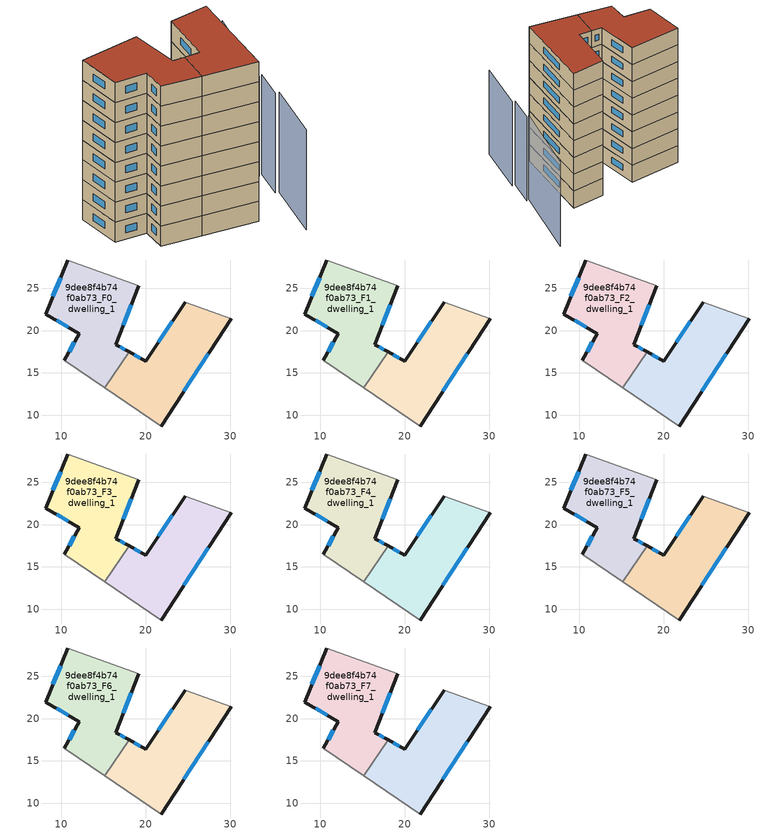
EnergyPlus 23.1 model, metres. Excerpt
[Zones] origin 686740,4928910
9dee8f4b74f0ab73_F0_dwelling_0
 floor ground (EU_floor_Construction): 30.13,21.38 21.83,8.72 15.17,13.23 18.05,17.47 19.99,16.39 24.69,23.34 z0
 wall outside (EU_wall_Construction): 24.69,23.34 19.99,16.39 18.05,17.47 / 21.83,8.72 30.13,21.38 z0:3
 wall adiabatic (EU_wall_Construction): 15.17,13.23 21.83,8.72 / 30.13,21.38 24.69,23.34 z0:3
 wall to 9dee8f4b74f0ab73_F0_dwelling_1 (EU_wall_Construction): 18.05,17.47 15.17,13.23 z0:3
 window (EU_Window_Construction): 19.36,16.74 18.68,17.12 / 23.16,21.08 21.52,18.65 / 24.53,12.83 27.43,17.26 z0.98:2.02
9dee8f4b74f0ab73_F0_dwelling_1
 floor ground (EU_floor_Construction): 19.2,25.32 16.48,18.35 18.05,17.47 15.17,13.23 10.36,16.49 12.17,19.63 8.19,21.96 10.78,28.35 z0
 wall outside (EU_wall_Construction): 18.05,17.47 16.48,18.35 19.2,25.32 / 10.78,28.35 8.19,21.96 12.17,19.63 10.36,16.49 z0:3
 wall adiabatic (EU_wall_Construction): 10.36,16.49 15.17,13.23 / 19.2,25.32 10.78,28.35 z0:3
 window (EU_Window_Construction): 17.37,20.61 18.32,23.05 / 17.54,17.75 16.99,18.06 / 11.58,18.6 10.95,17.51 / 9.49,21.2 10.88,20.39 / 9.94,26.27 9.03,24.04 z0.98:2.02
9dee8f4b74f0ab73_F1_dwelling_0
 floor to 9dee8f4b74f0ab73_F0_dwelling_0 (EU_floor_Construction): 30.13,21.38 21.83,8.72 15.17,13.23 18.05,17.47 19.99,16.39 24.69,23.34 z3
 wall outside (EU_wall_Construction): 24.69,23.34 19.99,16.39 18.05,17.47 / 21.83,8.72 30.13,21.38 z3:6
 wall adiabatic (EU_wall_Construction): 15.17,13.23 21.83,8.72 / 30.13,21.38 24.69,23.34 z3:6
 wall to 9dee8f4b74f0ab73_F1_dwelling_1 (EU_wall_Construction): 18.05,17.47 15.17,13.23 z3:6
 window (EU_Window_Construction): 19.36,16.74 18.68,17.12 / 23.16,21.08 21.52,18.65 / 24.53,12.83 27.43,17.26 z3.98:5.02
9dee8f4b74f0ab73_F1_dwelling_1
 floor to 9dee8f4b74f0ab73_F0_dwelling_1 (EU_floor_Construction): 19.2,25.32 16.48,18.35 18.05,17.47 15.17,13.23 10.36,16.49 12.17,19.63 8.19,21.96 10.78,28.35 z3
 wall outside (EU_wall_Construction): 18.05,17.47 16.48,18.35 19.2,25.32 / 10.78,28.35 8.19,21.96 12.17,19.63 10.36,16.49 z3:6
 wall adiabatic (EU_wall_Construction): 10.36,16.49 15.17,13.23 / 19.2,25.32 10.78,28.35 z3:6
 window (EU_Window_Construction): 17.37,20.61 18.32,23.05 / 17.54,17.75 16.99,18.06 / 11.58,18.6 10.95,17.51 / 9.49,21.2 10.88,20.39 / 9.94,26.27 9.03,24.04 z3.98:5.02
9dee8f4b74f0ab73_F2_dwelling_0
 floor to 9dee8f4b74f0ab73_F1_dwelling_0 (EU_floor_Construction): 30.13,21.38 21.83,8.72 15.17,13.23 18.05,17.47 19.99,16.39 24.69,23.34 z6
 wall outside (EU_wall_Construction): 24.69,23.34 19.99,16.39 18.05,17.47 / 21.83,8.72 30.13,21.38 z6:9
 wall adiabatic (EU_wall_Construction): 15.17,13.23 21.83,8.72 / 30.13,21.38 24.69,23.34 z6:9
 wall to 9dee8f4b74f0ab73_F2_dwelling_1 (EU_wall_Construction): 18.05,17.47 15.17,13.23 z6:9
 window (EU_Window_Construction): 19.36,16.74 18.68,17.12 / 23.16,21.08 21.52,18.65 / 24.53,12.83 27.43,17.26 z6.98:8.02
9dee8f4b74f0ab73_F2_dwelling_1
 floor to 9dee8f4b74f0ab73_F1_dwelling_1 (EU_floor_Construction): 19.2,25.32 16.48,18.35 18.05,17.47 15.17,13.23 10.36,16.49 12.17,19.63 8.19,21.96 10.78,28.35 z6
 wall outside (EU_wall_Construction): 18.05,17.47 16.48,18.35 19.2,25.32 / 10.78,28.35 8.19,21.96 12.17,19.63 10.36,16.49 z6:9
 wall adiabatic (EU_wall_Construction): 10.36,16.49 15.17,13.23 / 19.2,25.32 10.78,28.35 z6:9
 window (EU_Window_Construction): 17.37,20.61 18.32,23.05 / 17.54,17.75 16.99,18.06 / 11.58,18.6 10.95,17.51 / 9.49,21.2 10.88,20.39 / 9.94,26.27 9.03,24.04 z6.98:8.02
9dee8f4b74f0ab73_F3_dwelling_0
 floor to 9dee8f4b74f0ab73_F2_dwelling_0 (EU_floor_Construction): 30.13,21.38 21.83,8.72 15.17,13.23 18.05,17.47 19.99,16.39 24.69,23.34 z9
 wall outside (EU_wall_Construction): 24.69,23.34 19.99,16.39 18.05,17.47 / 21.83,8.72 30.13,21.38 z9:12
 wall adiabatic (EU_wall_Construction): 15.17,13.23 21.83,8.72 / 30.13,21.38 24.69,23.34 z9:12
 wall to 9dee8f4b74f0ab73_F3_dwelling_1 (EU_wall_Construction): 18.05,17.47 15.17,13.23 z9:12
 window (EU_Window_Construction): 19.36,16.74 18.68,17.12 / 23.16,21.08 21.52,18.65 / 24.53,12.83 27.43,17.26 z9.98:11.02
9dee8f4b74f0ab73_F3_dwelling_1
 floor to 9dee8f4b74f0ab73_F2_dwelling_1 (EU_floor_Construction): 19.2,25.32 16.48,18.35 18.05,17.47 15.17,13.23 10.36,16.49 12.17,19.63 8.19,21.96 10.78,28.35 z9
 wall outside (EU_wall_Construction): 18.05,17.47 16.48,18.35 19.2,25.32 / 10.78,28.35 8.19,21.96 12.17,19.63 10.36,16.49 z9:12
 wall adiabatic (EU_wall_Construction): 10.36,16.49 15.17,13.23 / 19.2,25.32 10.78,28.35 z9:12
 window (EU_Window_Construction): 17.37,20.61 18.32,23.05 / 17.54,17.75 16.99,18.06 / 11.58,18.6 10.95,17.51 / 9.49,21.2 10.88,20.39 / 9.94,26.27 9.03,24.04 z9.98:11.02
9dee8f4b74f0ab73_F4_dwelling_0
 floor to 9dee8f4b74f0ab73_F3_dwelling_0 (EU_floor_Construction): 30.13,21.38 21.83,8.72 15.17,13.23 18.05,17.47 19.99,16.39 24.69,23.34 z12
 wall outside (EU_wall_Construction): 24.69,23.34 19.99,16.39 18.05,17.47 / 21.83,8.72 30.13,21.38 z12:15
 wall adiabatic (EU_wall_Construction): 15.17,13.23 21.83,8.72 / 30.13,21.38 24.69,23.34 z12:15
 wall to 9dee8f4b74f0ab73_F4_dwelling_1 (EU_wall_Construction): 18.05,17.47 15.17,13.23 z12:15
 window (EU_Window_Construction): 19.36,16.74 18.68,17.12 / 23.16,21.08 21.52,18.65 / 24.53,12.83 27.43,17.26 z12.98:14.02
9dee8f4b74f0ab73_F4_dwelling_1
 floor to 9dee8f4b74f0ab73_F3_dwelling_1 (EU_floor_Construction): 19.2,25.32 16.48,18.35 18.05,17.47 15.17,13.23 10.36,16.49 12.17,19.63 8.19,21.96 10.78,28.35 z12
 wall outside (EU_wall_Construction): 18.05,17.47 16.48,18.35 19.2,25.32 / 10.78,28.35 8.19,21.96 12.17,19.63 10.36,16.49 z12:15
 wall adiabatic (EU_wall_Construction): 10.36,16.49 15.17,13.23 / 19.2,25.32 10.78,28.35 z12:15
 window (EU_Window_Construction): 17.37,20.61 18.32,23.05 / 17.54,17.75 16.99,18.06 / 11.58,18.6 10.95,17.51 / 9.49,21.2 10.88,20.39 / 9.94,26.27 9.03,24.04 z12.98:14.02
9dee8f4b74f0ab73_F5_dwelling_0
 floor to 9dee8f4b74f0ab73_F4_dwelling_0 (EU_floor_Construction): 30.13,21.38 21.83,8.72 15.17,13.23 18.05,17.47 19.99,16.39 24.69,23.34 z15
 wall outside (EU_wall_Construction): 24.69,23.34 19.99,16.39 18.05,17.47 / 21.83,8.72 30.13,21.38 z15:18
 wall adiabatic (EU_wall_Construction): 15.17,13.23 21.83,8.72 / 30.13,21.38 24.69,23.34 z15:18
 wall to 9dee8f4b74f0ab73_F5_dwelling_1 (EU_wall_Construction): 18.05,17.47 15.17,13.23 z15:18
 window (EU_Window_Construction): 19.36,16.74 18.68,17.12 / 23.16,21.08 21.52,18.65 / 24.53,12.83 27.43,17.26 z15.98:17.02
9dee8f4b74f0ab73_F5_dwelling_1
 floor to 9dee8f4b74f0ab73_F4_dwelling_1 (EU_floor_Construction): 19.2,25.32 16.48,18.35 18.05,17.47 15.17,13.23 10.36,16.49 12.17,19.63 8.19,21.96 10.78,28.35 z15
 wall outside (EU_wall_Construction): 18.05,17.47 16.48,18.35 19.2,25.32 / 10.78,28.35 8.19,21.96 12.17,19.63 10.36,16.49 z15:18
 wall adiabatic (EU_wall_Construction): 10.36,16.49 15.17,13.23 / 19.2,25.32 10.78,28.35 z15:18
 window (EU_Window_Construction): 17.37,20.61 18.32,23.05 / 17.54,17.75 16.99,18.06 / 11.58,18.6 10.95,17.51 / 9.49,21.2 10.88,20.39 / 9.94,26.27 9.03,24.04 z15.98:17.02
9dee8f4b74f0ab73_F6_dwelling_0
 floor to 9dee8f4b74f0ab73_F5_dwelling_0 (EU_floor_Construction): 30.13,21.38 21.83,8.72 15.17,13.23 18.05,17.47 19.99,16.39 24.69,23.34 z18
 wall outside (EU_wall_Construction): 24.69,23.34 19.99,16.39 18.05,17.47 / 21.83,8.72 30.13,21.38 z18:21
 wall adiabatic (EU_wall_Construction): 15.17,13.23 21.83,8.72 / 30.13,21.38 24.69,23.34 z18:21
 wall to 9dee8f4b74f0ab73_F6_dwelling_1 (EU_wall_Construction): 18.05,17.47 15.17,13.23 z18:21
 window (EU_Window_Construction): 19.36,16.74 18.68,17.12 / 23.16,21.08 21.52,18.65 / 24.53,12.83 27.43,17.26 z18.98:20.02
9dee8f4b74f0ab73_F6_dwelling_1
 floor to 9dee8f4b74f0ab73_F5_dwelling_1 (EU_floor_Construction): 19.2,25.32 16.48,18.35 18.05,17.47 15.17,13.23 10.36,16.49 12.17,19.63 8.19,21.96 10.78,28.35 z18
 wall outside (EU_wall_Construction): 18.05,17.47 16.48,18.35 19.2,25.32 / 10.78,28.35 8.19,21.96 12.17,19.63 10.36,16.49 z18:21
 wall adiabatic (EU_wall_Construction): 10.36,16.49 15.17,13.23 / 19.2,25.32 10.78,28.35 z18:21
 window (EU_Window_Construction): 17.37,20.61 18.32,23.05 / 17.54,17.75 16.99,18.06 / 11.58,18.6 10.95,17.51 / 9.49,21.2 10.88,20.39 / 9.94,26.27 9.03,24.04 z18.98:20.02
9dee8f4b74f0ab73_F7_dwelling_0
 floor to 9dee8f4b74f0ab73_F6_dwelling_0 (EU_floor_Construction): 30.13,21.38 21.83,8.72 15.17,13.23 18.05,17.47 19.99,16.39 24.69,23.34 z21
 wall outside (EU_wall_Construction): 24.69,23.34 19.99,16.39 18.05,17.47 / 21.83,8.72 30.13,21.38 z21:24
 wall adiabatic (EU_wall_Construction): 15.17,13.23 21.83,8.72 / 30.13,21.38 24.69,23.34 z21:24
 wall to 9dee8f4b74f0ab73_F7_dwelling_1 (EU_wall_Construction): 18.05,17.47 15.17,13.23 z21:24
 window (EU_Window_Construction): 19.36,16.74 18.68,17.12 / 23.16,21.08 21.52,18.65 / 24.53,12.83 27.43,17.26 z21.98:23.02
 roof outside (EU_roof_Construction): 21.83,8.72 30.13,21.38 24.69,23.34 19.99,16.39 18.05,17.47 15.17,13.23 z24
9dee8f4b74f0ab73_F7_dwelling_1
 floor to 9dee8f4b74f0ab73_F6_dwelling_1 (EU_floor_Construction): 19.2,25.32 16.48,18.35 18.05,17.47 15.17,13.23 10.36,16.49 12.17,19.63 8.19,21.96 10.78,28.35 z21
 wall outside (EU_wall_Construction): 18.05,17.47 16.48,18.35 19.2,25.32 / 10.78,28.35 8.19,21.96 12.17,19.63 10.36,16.49 z21:24
 wall adiabatic (EU_wall_Construction): 10.36,16.49 15.17,13.23 / 19.2,25.32 10.78,28.35 z21:24
 window (EU_Window_Construction): 17.37,20.61 18.32,23.05 / 17.54,17.75 16.99,18.06 / 11.58,18.6 10.95,17.51 / 9.49,21.2 10.88,20.39 / 9.94,26.27 9.03,24.04 z21.98:23.02
 roof outside (EU_roof_Construction): 15.17,13.23 18.05,17.47 16.48,18.35 19.2,25.32 10.78,28.35 8.19,21.96 12.17,19.63 10.36,16.49 z24
shading: 23.2,2.46 29.27,10.08 / 28.88,10.38 31.9,14.17 / 31.38,14.21 40.61,25.15 z0:15
[Building]
EU S2 Campaign: North Axis=0; Terrain=City; Solar Distribution=FullExterior
[Site:Location]
Bologna: Latitude=44.5; Longitude=11.25; Time Zone=1; Elevation=37
[SizingPeriod:WeatherFileDays]
AnnualSizingPeriod: Begin Month=1; Begin Day of Month=1; End Month=12; End Day of Month=31; Day of Week for Start Day=Monday; Use Weather File Daylight Saving Period=No; Use Weather File Rain and Snow Indicators=No
[MATERIAL]
EU_InternalMass_Material: Roughness=MediumRough; Thickness=0.1; Conductivity=1; Density=1800; Specific Heat=900; Thermal Absorptance=0.9; Solar Absorptance=0.7; Visible Absorptance=0.7
[MATERIAL:NOMASS] Roughness=MediumRough; Thermal Absorptance=0.9; Solar Absorptance=0.7; Visible Absorptance=0.7
Name | Thermal Resistance
EU_wall_NoMass | 0.905828
EU_roof_NoMass | 0.37593
EU_floor_NoMass | 0.67114
[WINDOWMATERIAL:SIMPLEGLAZINGSYSTEM]
EU_Window_SimpleGlazing: UFactor=4.52486; Solar Heat Gain Coefficient=0.85; Visible Transmittance=0.85
[CONSTRUCTION]
EU_wall_Construction: EU_wall_NoMass
EU_roof_Construction: EU_roof_NoMass
EU_floor_Construction: EU_floor_NoMass
EU_InternalMass_Construction: EU_InternalMass_Material
EU_Window_Construction: EU_Window_SimpleGlazing
[ZONE] Type=1; Multiplier=1; Ceiling Height=autocalculate; Floor Area=autocalculate; Part of Total Floor Area=Yes
Name | Volume
9dee8f4b74f0ab73_F0_dwelling_0 | 282.148
9dee8f4b74f0ab73_F1_dwelling_0; 9dee8f4b74f0ab73_F2_dwelling_0; 9dee8f4b74f0ab73_F3_dwelling_0; 9dee8f4b74f0ab73_F4_dwelling_0; 9dee8f4b74f0ab73_F5_dwelling_0; 9dee8f4b74f0ab73_F6_dwelling_0; 9dee8f4b74f0ab73_F7_dwelling_0 | 282.15
9dee8f4b74f0ab73_F0_dwelling_1 | 282.144
9dee8f4b74f0ab73_F1_dwelling_1; 9dee8f4b74f0ab73_F2_dwelling_1; 9dee8f4b74f0ab73_F3_dwelling_1; 9dee8f4b74f0ab73_F4_dwelling_1; 9dee8f4b74f0ab73_F5_dwelling_1; 9dee8f4b74f0ab73_F6_dwelling_1; 9dee8f4b74f0ab73_F7_dwelling_1 | 282.145
[INTERNALMASS] Construction=EU_InternalMass_Construction
Name | Zone or ZoneList | Surface Area
9dee8f4b74f0ab73_F0_dwelling_0_EU_InternalMass | 9dee8f4b74f0ab73_F0_dwelling_0 | 94.0495
9dee8f4b74f0ab73_F0_dwelling_1_EU_InternalMass | 9dee8f4b74f0ab73_F0_dwelling_1 | 94.0479
9dee8f4b74f0ab73_F1_dwelling_0_EU_InternalMass | 9dee8f4b74f0ab73_F1_dwelling_0 | 94.0495
9dee8f4b74f0ab73_F1_dwelling_1_EU_InternalMass | 9dee8f4b74f0ab73_F1_dwelling_1 | 94.0479
9dee8f4b74f0ab73_F2_dwelling_0_EU_InternalMass | 9dee8f4b74f0ab73_F2_dwelling_0 | 94.0495
9dee8f4b74f0ab73_F2_dwelling_1_EU_InternalMass | 9dee8f4b74f0ab73_F2_dwelling_1 | 94.0479
9dee8f4b74f0ab73_F3_dwelling_0_EU_InternalMass | 9dee8f4b74f0ab73_F3_dwelling_0 | 94.0495
9dee8f4b74f0ab73_F3_dwelling_1_EU_InternalMass | 9dee8f4b74f0ab73_F3_dwelling_1 | 94.0479
9dee8f4b74f0ab73_F4_dwelling_0_EU_InternalMass | 9dee8f4b74f0ab73_F4_dwelling_0 | 94.0495
9dee8f4b74f0ab73_F4_dwelling_1_EU_InternalMass | 9dee8f4b74f0ab73_F4_dwelling_1 | 94.0479
9dee8f4b74f0ab73_F5_dwelling_0_EU_InternalMass | 9dee8f4b74f0ab73_F5_dwelling_0 | 94.0495
9dee8f4b74f0ab73_F5_dwelling_1_EU_InternalMass | 9dee8f4b74f0ab73_F5_dwelling_1 | 94.0479
9dee8f4b74f0ab73_F6_dwelling_0_EU_InternalMass | 9dee8f4b74f0ab73_F6_dwelling_0 | 94.0495
9dee8f4b74f0ab73_F6_dwelling_1_EU_InternalMass | 9dee8f4b74f0ab73_F6_dwelling_1 | 94.0479
9dee8f4b74f0ab73_F7_dwelling_0_EU_InternalMass | 9dee8f4b74f0ab73_F7_dwelling_0 | 94.0495
9dee8f4b74f0ab73_F7_dwelling_1_EU_InternalMass | 9dee8f4b74f0ab73_F7_dwelling_1 | 94.0479
[OTHEREQUIPMENT] Fuel Type=Electricity; Design Level Calculation Method=Watts/Area; Power per Zone Floor Area=1; Fraction Latent=0; Fraction Radiant=0; Fraction Lost=0; Carbon Dioxide Generation Rate=0; EndUse Subcategory=EU_Step8_InternalGains
Name | Zone or ZoneList or Space or SpaceList | Schedule
EU_Step8_InternalGain_9dee8f4b74f0ab73_F0_dwelling_0_f000 | 9dee8f4b74f0ab73_F0_dwelling_0 | EU_Step8_GainSchedule_9dee8f4b74f0ab73_F0_dwelling_0_f000
EU_Step8_InternalGain_9dee8f4b74f0ab73_F0_dwelling_1_f000 | 9dee8f4b74f0ab73_F0_dwelling_1 | EU_Step8_GainSchedule_9dee8f4b74f0ab73_F0_dwelling_1_f000
EU_Step8_InternalGain_9dee8f4b74f0ab73_F1_dwelling_0_f000 | 9dee8f4b74f0ab73_F1_dwelling_0 | EU_Step8_GainSchedule_9dee8f4b74f0ab73_F1_dwelling_0_f000
EU_Step8_InternalGain_9dee8f4b74f0ab73_F1_dwelling_1_f000 | 9dee8f4b74f0ab73_F1_dwelling_1 | EU_Step8_GainSchedule_9dee8f4b74f0ab73_F1_dwelling_1_f000
EU_Step8_InternalGain_9dee8f4b74f0ab73_F2_dwelling_0_f000 | 9dee8f4b74f0ab73_F2_dwelling_0 | EU_Step8_GainSchedule_9dee8f4b74f0ab73_F2_dwelling_0_f000
EU_Step8_InternalGain_9dee8f4b74f0ab73_F2_dwelling_1_f000 | 9dee8f4b74f0ab73_F2_dwelling_1 | EU_Step8_GainSchedule_9dee8f4b74f0ab73_F2_dwelling_1_f000
EU_Step8_InternalGain_9dee8f4b74f0ab73_F3_dwelling_0_f000 | 9dee8f4b74f0ab73_F3_dwelling_0 | EU_Step8_GainSchedule_9dee8f4b74f0ab73_F3_dwelling_0_f000
EU_Step8_InternalGain_9dee8f4b74f0ab73_F3_dwelling_1_f000 | 9dee8f4b74f0ab73_F3_dwelling_1 | EU_Step8_GainSchedule_9dee8f4b74f0ab73_F3_dwelling_1_f000
EU_Step8_InternalGain_9dee8f4b74f0ab73_F4_dwelling_0_f000 | 9dee8f4b74f0ab73_F4_dwelling_0 | EU_Step8_GainSchedule_9dee8f4b74f0ab73_F4_dwelling_0_f000
EU_Step8_InternalGain_9dee8f4b74f0ab73_F4_dwelling_1_f000 | 9dee8f4b74f0ab73_F4_dwelling_1 | EU_Step8_GainSchedule_9dee8f4b74f0ab73_F4_dwelling_1_f000
EU_Step8_InternalGain_9dee8f4b74f0ab73_F5_dwelling_0_f000 | 9dee8f4b74f0ab73_F5_dwelling_0 | EU_Step8_GainSchedule_9dee8f4b74f0ab73_F5_dwelling_0_f000
EU_Step8_InternalGain_9dee8f4b74f0ab73_F5_dwelling_1_f000 | 9dee8f4b74f0ab73_F5_dwelling_1 | EU_Step8_GainSchedule_9dee8f4b74f0ab73_F5_dwelling_1_f000
EU_Step8_InternalGain_9dee8f4b74f0ab73_F6_dwelling_0_f000 | 9dee8f4b74f0ab73_F6_dwelling_0 | EU_Step8_GainSchedule_9dee8f4b74f0ab73_F6_dwelling_0_f000
EU_Step8_InternalGain_9dee8f4b74f0ab73_F6_dwelling_1_f000 | 9dee8f4b74f0ab73_F6_dwelling_1 | EU_Step8_GainSchedule_9dee8f4b74f0ab73_F6_dwelling_1_f000
EU_Step8_InternalGain_9dee8f4b74f0ab73_F7_dwelling_0_f000 | 9dee8f4b74f0ab73_F7_dwelling_0 | EU_Step8_GainSchedule_9dee8f4b74f0ab73_F7_dwelling_0_f000
EU_Step8_InternalGain_9dee8f4b74f0ab73_F7_dwelling_1_f000 | 9dee8f4b74f0ab73_F7_dwelling_1 | EU_Step8_GainSchedule_9dee8f4b74f0ab73_F7_dwelling_1_f000
[ZONEVENTILATION:DESIGNFLOWRATE] Schedule=EU_AlwaysOn; Design Flow Rate Calculation Method=AirChanges/Hour; Air Changes per Hour=0.73129; Ventilation Type=Natural; Fan Pressure Rise=0; Fan Total Efficiency=1; Constant Term Coefficient=1; Temperature Term Coefficient=0; Velocity Term Coefficient=0; Velocity Squared Term Coefficient=0; Minimum Indoor Temperature=-100; Maximum Indoor Temperature=100; Delta Temperature=-100; Minimum Outdoor Temperature=-100; Maximum Outdoor Temperature=100; Maximum Wind Speed=40
Name | Zone or ZoneList or Space or SpaceList
EU_ConstantAir_9dee8f4b74f0ab73_F0_dwelling_0 | 9dee8f4b74f0ab73_F0_dwelling_0
EU_ConstantAir_9dee8f4b74f0ab73_F0_dwelling_1 | 9dee8f4b74f0ab73_F0_dwelling_1
EU_ConstantAir_9dee8f4b74f0ab73_F1_dwelling_0 | 9dee8f4b74f0ab73_F1_dwelling_0
EU_ConstantAir_9dee8f4b74f0ab73_F1_dwelling_1 | 9dee8f4b74f0ab73_F1_dwelling_1
EU_ConstantAir_9dee8f4b74f0ab73_F2_dwelling_0 | 9dee8f4b74f0ab73_F2_dwelling_0
EU_ConstantAir_9dee8f4b74f0ab73_F2_dwelling_1 | 9dee8f4b74f0ab73_F2_dwelling_1
EU_ConstantAir_9dee8f4b74f0ab73_F3_dwelling_0 | 9dee8f4b74f0ab73_F3_dwelling_0
EU_ConstantAir_9dee8f4b74f0ab73_F3_dwelling_1 | 9dee8f4b74f0ab73_F3_dwelling_1
EU_ConstantAir_9dee8f4b74f0ab73_F4_dwelling_0 | 9dee8f4b74f0ab73_F4_dwelling_0
EU_ConstantAir_9dee8f4b74f0ab73_F4_dwelling_1 | 9dee8f4b74f0ab73_F4_dwelling_1
EU_ConstantAir_9dee8f4b74f0ab73_F5_dwelling_0 | 9dee8f4b74f0ab73_F5_dwelling_0
EU_ConstantAir_9dee8f4b74f0ab73_F5_dwelling_1 | 9dee8f4b74f0ab73_F5_dwelling_1
EU_ConstantAir_9dee8f4b74f0ab73_F6_dwelling_0 | 9dee8f4b74f0ab73_F6_dwelling_0
EU_ConstantAir_9dee8f4b74f0ab73_F6_dwelling_1 | 9dee8f4b74f0ab73_F6_dwelling_1
EU_ConstantAir_9dee8f4b74f0ab73_F7_dwelling_0 | 9dee8f4b74f0ab73_F7_dwelling_0
EU_ConstantAir_9dee8f4b74f0ab73_F7_dwelling_1 | 9dee8f4b74f0ab73_F7_dwelling_1
[HVACTEMPLATE:THERMOSTAT] Constant Heating Setpoint=20; Constant Cooling Setpoint=50
EU_HeatOnly_9dee8f4b74f0ab73_F0_dwelling_0; EU_HeatOnly_9dee8f4b74f0ab73_F0_dwelling_1; EU_HeatOnly_9dee8f4b74f0ab73_F1_dwelling_0; EU_HeatOnly_9dee8f4b74f0ab73_F1_dwelling_1; EU_HeatOnly_9dee8f4b74f0ab73_F2_dwelling_0; EU_HeatOnly_9dee8f4b74f0ab73_F2_dwelling_1; EU_HeatOnly_9dee8f4b74f0ab73_F3_dwelling_0; EU_HeatOnly_9dee8f4b74f0ab73_F3_dwelling_1; EU_HeatOnly_9dee8f4b74f0ab73_F4_dwelling_0; EU_HeatOnly_9dee8f4b74f0ab73_F4_dwelling_1; EU_HeatOnly_9dee8f4b74f0ab73_F5_dwelling_0; EU_HeatOnly_9dee8f4b74f0ab73_F5_dwelling_1; EU_HeatOnly_9dee8f4b74f0ab73_F6_dwelling_0; EU_HeatOnly_9dee8f4b74f0ab73_F6_dwelling_1; EU_HeatOnly_9dee8f4b74f0ab73_F7_dwelling_0; EU_HeatOnly_9dee8f4b74f0ab73_F7_dwelling_1
[HVACTEMPLATE:ZONE:IDEALLOADSAIRSYSTEM] System Availability Schedule=EU_AlwaysOn; Maximum Heating Supply Air Temperature=50; Minimum Cooling Supply Air Temperature=13; Maximum Heating Supply Air Humidity Ratio=0.0156; Minimum Cooling Supply Air Humidity Ratio=0.0077; Heating Limit=NoLimit; Cooling Limit=NoLimit; Heating Availability Schedule=EU_AlwaysOn; Cooling Availability Schedule=EU_CoolingOff; Dehumidification Control Type=ConstantSensibleHeatRatio; Cooling Sensible Heat Ratio=0.7; Dehumidification Setpoint=60; Humidification Control Type=None; Humidification Setpoint=30; Outdoor Air Method=None; Outdoor Air Flow Rate per Person=0.00944; Outdoor Air Flow Rate per Zone Floor Area=0; Outdoor Air Flow Rate per Zone=0; Demand Controlled Ventilation Type=None; Outdoor Air Economizer Type=NoEconomizer; Heat Recovery Type=None; Sensible Heat Recovery Effectiveness=0.7; Latent Heat Recovery Effectiveness=0.65
Name | Template Thermostat
9dee8f4b74f0ab73_F0_dwelling_0 | EU_HeatOnly_9dee8f4b74f0ab73_F0_dwelling_0
9dee8f4b74f0ab73_F0_dwelling_1 | EU_HeatOnly_9dee8f4b74f0ab73_F0_dwelling_1
9dee8f4b74f0ab73_F1_dwelling_0 | EU_HeatOnly_9dee8f4b74f0ab73_F1_dwelling_0
9dee8f4b74f0ab73_F1_dwelling_1 | EU_HeatOnly_9dee8f4b74f0ab73_F1_dwelling_1
9dee8f4b74f0ab73_F2_dwelling_0 | EU_HeatOnly_9dee8f4b74f0ab73_F2_dwelling_0
9dee8f4b74f0ab73_F2_dwelling_1 | EU_HeatOnly_9dee8f4b74f0ab73_F2_dwelling_1
9dee8f4b74f0ab73_F3_dwelling_0 | EU_HeatOnly_9dee8f4b74f0ab73_F3_dwelling_0
9dee8f4b74f0ab73_F3_dwelling_1 | EU_HeatOnly_9dee8f4b74f0ab73_F3_dwelling_1
9dee8f4b74f0ab73_F4_dwelling_0 | EU_HeatOnly_9dee8f4b74f0ab73_F4_dwelling_0
9dee8f4b74f0ab73_F4_dwelling_1 | EU_HeatOnly_9dee8f4b74f0ab73_F4_dwelling_1
9dee8f4b74f0ab73_F5_dwelling_0 | EU_HeatOnly_9dee8f4b74f0ab73_F5_dwelling_0
9dee8f4b74f0ab73_F5_dwelling_1 | EU_HeatOnly_9dee8f4b74f0ab73_F5_dwelling_1
9dee8f4b74f0ab73_F6_dwelling_0 | EU_HeatOnly_9dee8f4b74f0ab73_F6_dwelling_0
9dee8f4b74f0ab73_F6_dwelling_1 | EU_HeatOnly_9dee8f4b74f0ab73_F6_dwelling_1
9dee8f4b74f0ab73_F7_dwelling_0 | EU_HeatOnly_9dee8f4b74f0ab73_F7_dwelling_0
9dee8f4b74f0ab73_F7_dwelling_1 | EU_HeatOnly_9dee8f4b74f0ab73_F7_dwelling_1
[SIZING:ZONE] Zone Cooling Design Supply Air Temperature Input Method=SupplyAirTemperature; Zone Cooling Design Supply Air Temperature=13; Zone Heating Design Supply Air Temperature Input Method=SupplyAirTemperature; Zone Heating Design Supply Air Temperature=50; Zone Cooling Design Supply Air Humidity Ratio=0.008; Zone Heating Design Supply Air Humidity Ratio=0.008; Cooling Design Air Flow Method=DesignDay; Cooling Design Air Flow Rate=0; Cooling Minimum Air Flow per Zone Floor Area=0.000762; Cooling Minimum Air Flow=0; Cooling Minimum Air Flow Fraction=0.2; Heating Design Air Flow Method=DesignDay; Heating Design Air Flow Rate=0; Heating Maximum Air Flow per Zone Floor Area=0.002032; Heating Maximum Air Flow=0.141576; Heating Maximum Air Flow Fraction=0.3; Account for Dedicated Outdoor Air System=No; Dedicated Outdoor Air System Control Strategy=NeutralSupplyAir; Dedicated Outdoor Air Low Setpoint Temperature for Design=autosize; Dedicated Outdoor Air High Setpoint Temperature for Design=autosize; Zone Load Sizing Method=Sensible Load Only No Latent Load; Zone Latent Cooling Design Supply Air Humidity Ratio Input Method=HumidityRatioDifference; Zone Cooling Design Supply Air Humidity Ratio Difference=0.005; Zone Latent Heating Design Supply Air Humidity Ratio Input Method=HumidityRatioDifference; Zone Humidification Design Supply Air Humidity Ratio Difference=0.005
9dee8f4b74f0ab73_F0_dwelling_0; 9dee8f4b74f0ab73_F0_dwelling_1; 9dee8f4b74f0ab73_F1_dwelling_0; 9dee8f4b74f0ab73_F1_dwelling_1; 9dee8f4b74f0ab73_F2_dwelling_0; 9dee8f4b74f0ab73_F2_dwelling_1; 9dee8f4b74f0ab73_F3_dwelling_0; 9dee8f4b74f0ab73_F3_dwelling_1; 9dee8f4b74f0ab73_F4_dwelling_0; 9dee8f4b74f0ab73_F4_dwelling_1; 9dee8f4b74f0ab73_F5_dwelling_0; 9dee8f4b74f0ab73_F5_dwelling_1; 9dee8f4b74f0ab73_F6_dwelling_0; 9dee8f4b74f0ab73_F6_dwelling_1; 9dee8f4b74f0ab73_F7_dwelling_0; 9dee8f4b74f0ab73_F7_dwelling_1
[SCHEDULE:CONSTANT]
Name | Hourly Value
EU_AlwaysOn | 1
EU_CoolingOff | 0
[SCHEDULE:FILE] Column Number=1; Rows to Skip at Top=0; Number of Hours of Data=8760; Column Separator=Comma; Interpolate to Timestep=No; Minutes per Item=60; Adjust Schedule for Daylight Savings=Yes
Name | File
EU_Step8_GainSchedule_9dee8f4b74f0ab73_F0_dwelling_0_f000 | ../../schedules/9dee8f4b74f0ab73/9dee8f4b74f0ab73_F0_dwelling_0_f000_gain.csv
EU_Step8_GainSchedule_9dee8f4b74f0ab73_F0_dwelling_1_f000 | ../../schedules/9dee8f4b74f0ab73/9dee8f4b74f0ab73_F0_dwelling_1_f000_gain.csv
EU_Step8_GainSchedule_9dee8f4b74f0ab73_F1_dwelling_0_f000 | ../../schedules/9dee8f4b74f0ab73/9dee8f4b74f0ab73_F1_dwelling_0_f000_gain.csv
EU_Step8_GainSchedule_9dee8f4b74f0ab73_F1_dwelling_1_f000 | ../../schedules/9dee8f4b74f0ab73/9dee8f4b74f0ab73_F1_dwelling_1_f000_gain.csv
EU_Step8_GainSchedule_9dee8f4b74f0ab73_F2_dwelling_0_f000 | ../../schedules/9dee8f4b74f0ab73/9dee8f4b74f0ab73_F2_dwelling_0_f000_gain.csv
EU_Step8_GainSchedule_9dee8f4b74f0ab73_F2_dwelling_1_f000 | ../../schedules/9dee8f4b74f0ab73/9dee8f4b74f0ab73_F2_dwelling_1_f000_gain.csv
EU_Step8_GainSchedule_9dee8f4b74f0ab73_F3_dwelling_0_f000 | ../../schedules/9dee8f4b74f0ab73/9dee8f4b74f0ab73_F3_dwelling_0_f000_gain.csv
EU_Step8_GainSchedule_9dee8f4b74f0ab73_F3_dwelling_1_f000 | ../../schedules/9dee8f4b74f0ab73/9dee8f4b74f0ab73_F3_dwelling_1_f000_gain.csv
EU_Step8_GainSchedule_9dee8f4b74f0ab73_F4_dwelling_0_f000 | ../../schedules/9dee8f4b74f0ab73/9dee8f4b74f0ab73_F4_dwelling_0_f000_gain.csv
EU_Step8_GainSchedule_9dee8f4b74f0ab73_F4_dwelling_1_f000 | ../../schedules/9dee8f4b74f0ab73/9dee8f4b74f0ab73_F4_dwelling_1_f000_gain.csv
EU_Step8_GainSchedule_9dee8f4b74f0ab73_F5_dwelling_0_f000 | ../../schedules/9dee8f4b74f0ab73/9dee8f4b74f0ab73_F5_dwelling_0_f000_gain.csv
EU_Step8_GainSchedule_9dee8f4b74f0ab73_F5_dwelling_1_f000 | ../../schedules/9dee8f4b74f0ab73/9dee8f4b74f0ab73_F5_dwelling_1_f000_gain.csv
EU_Step8_GainSchedule_9dee8f4b74f0ab73_F6_dwelling_0_f000 | ../../schedules/9dee8f4b74f0ab73/9dee8f4b74f0ab73_F6_dwelling_0_f000_gain.csv
EU_Step8_GainSchedule_9dee8f4b74f0ab73_F6_dwelling_1_f000 | ../../schedules/9dee8f4b74f0ab73/9dee8f4b74f0ab73_F6_dwelling_1_f000_gain.csv
EU_Step8_GainSchedule_9dee8f4b74f0ab73_F7_dwelling_0_f000 | ../../schedules/9dee8f4b74f0ab73/9dee8f4b74f0ab73_F7_dwelling_0_f000_gain.csv
EU_Step8_GainSchedule_9dee8f4b74f0ab73_F7_dwelling_1_f000 | ../../schedules/9dee8f4b74f0ab73/9dee8f4b74f0ab73_F7_dwelling_1_f000_gain.csv
